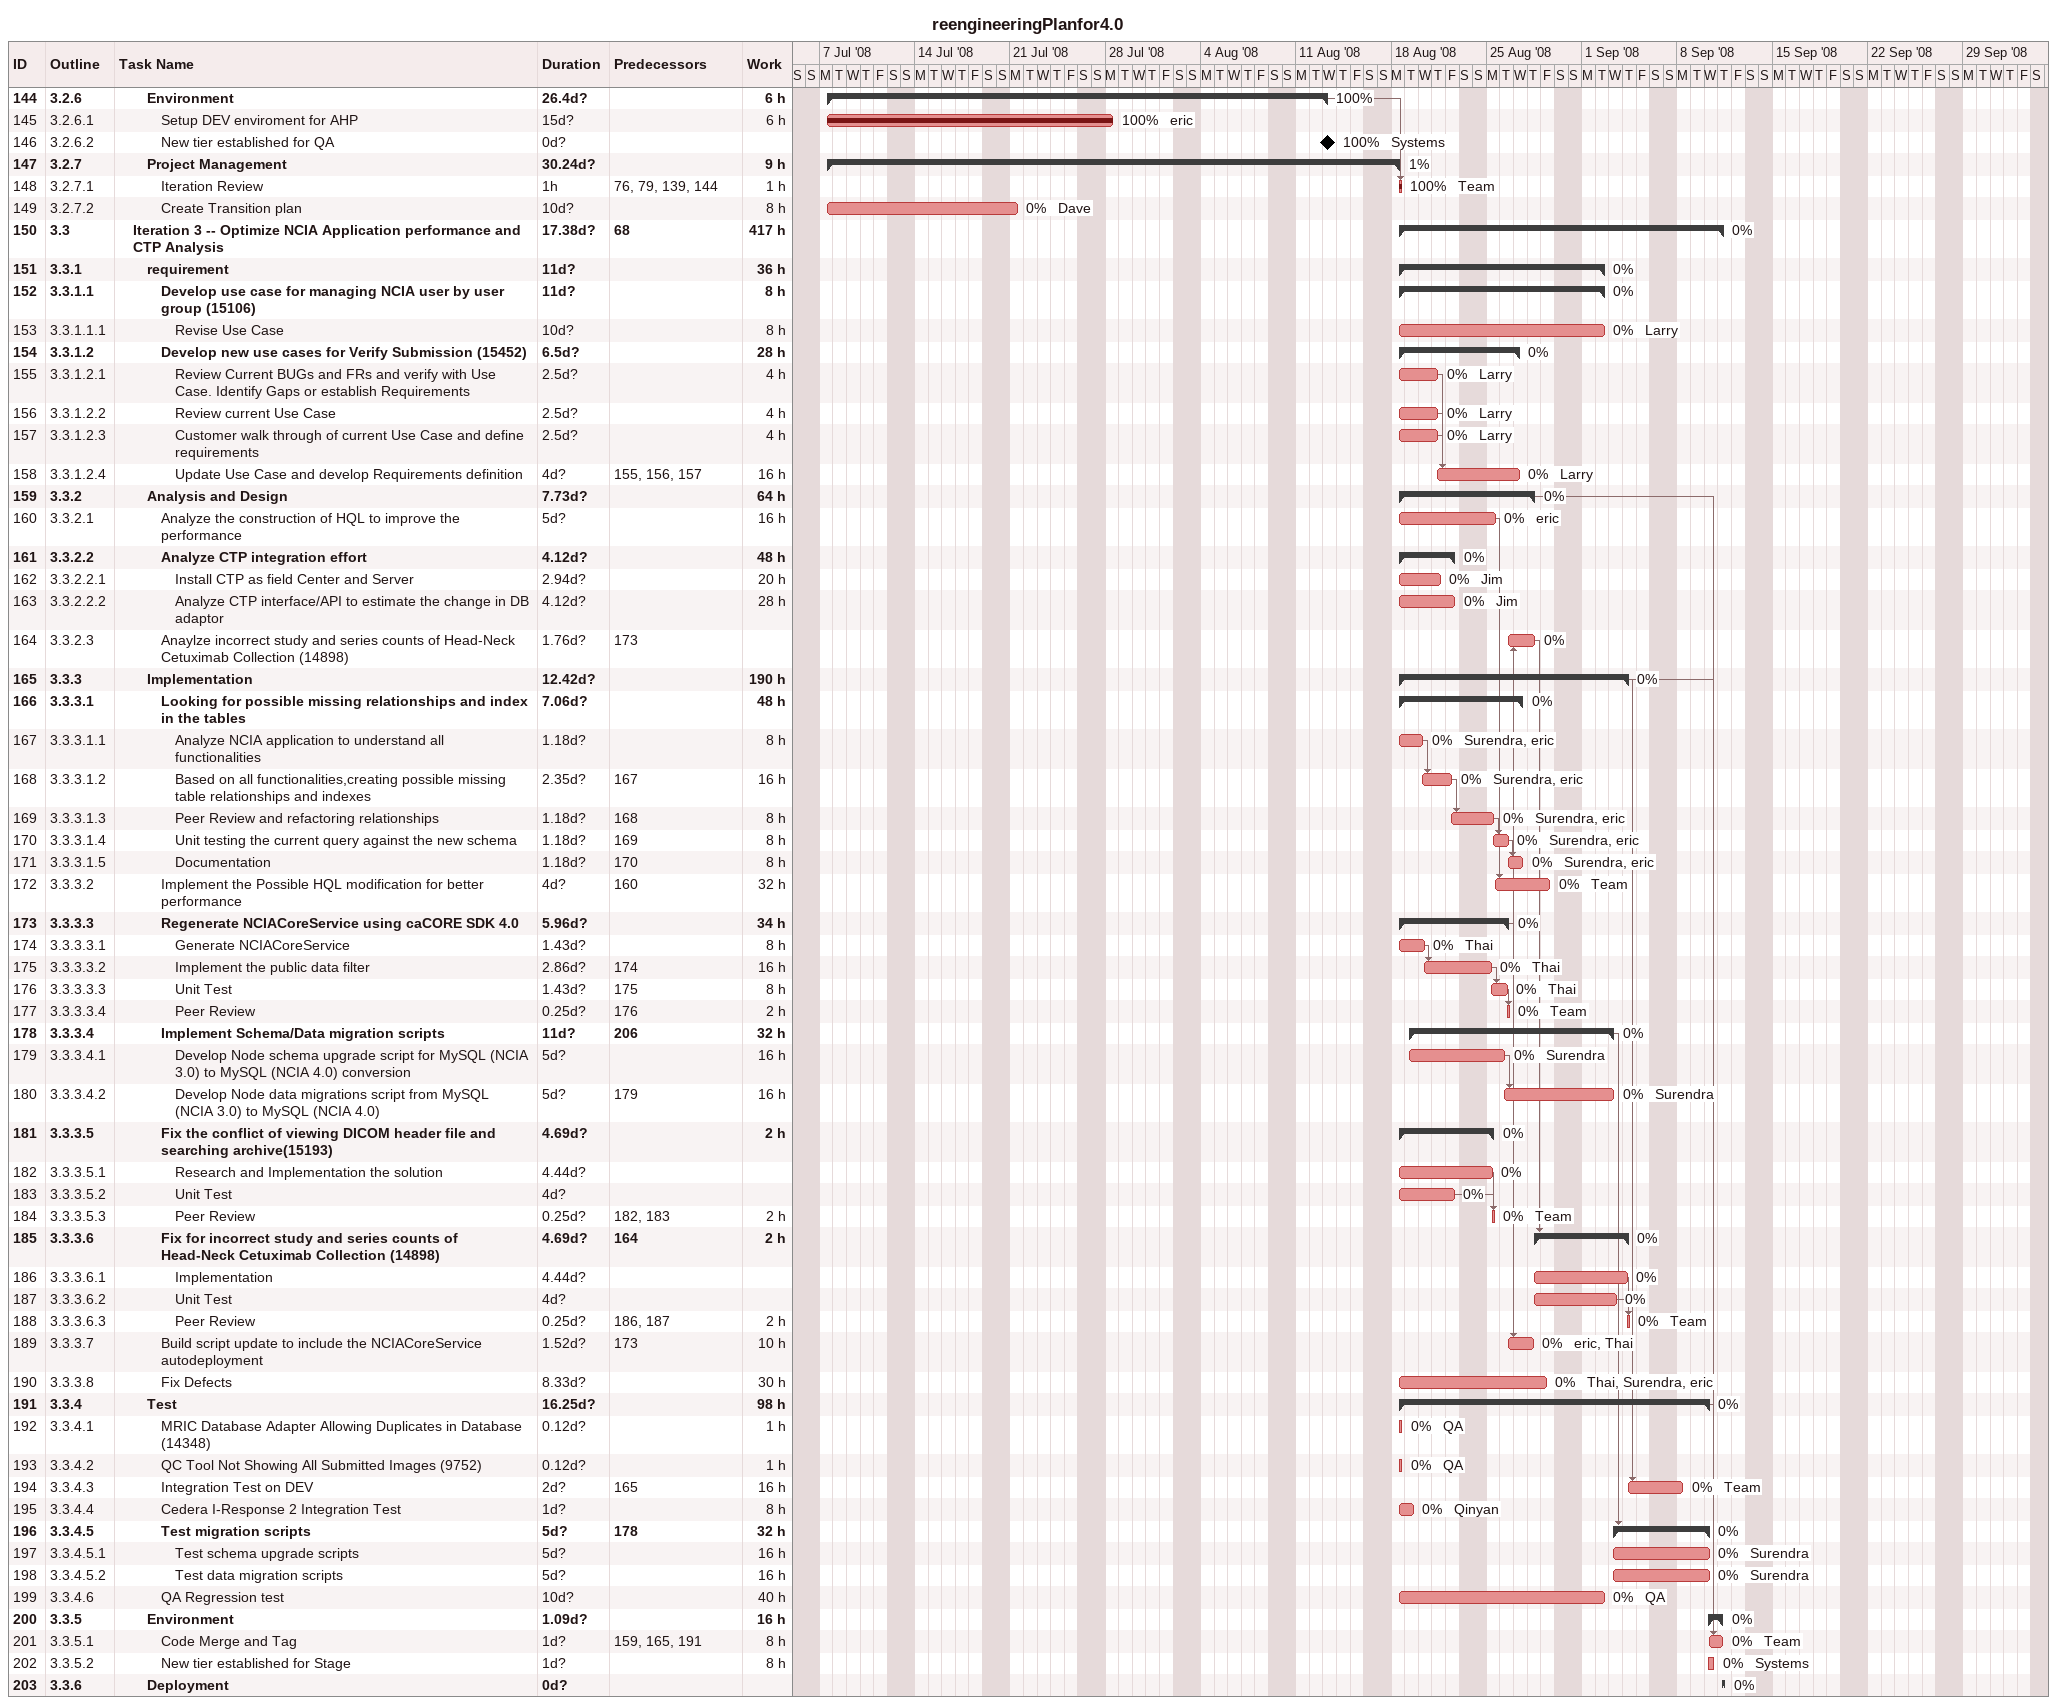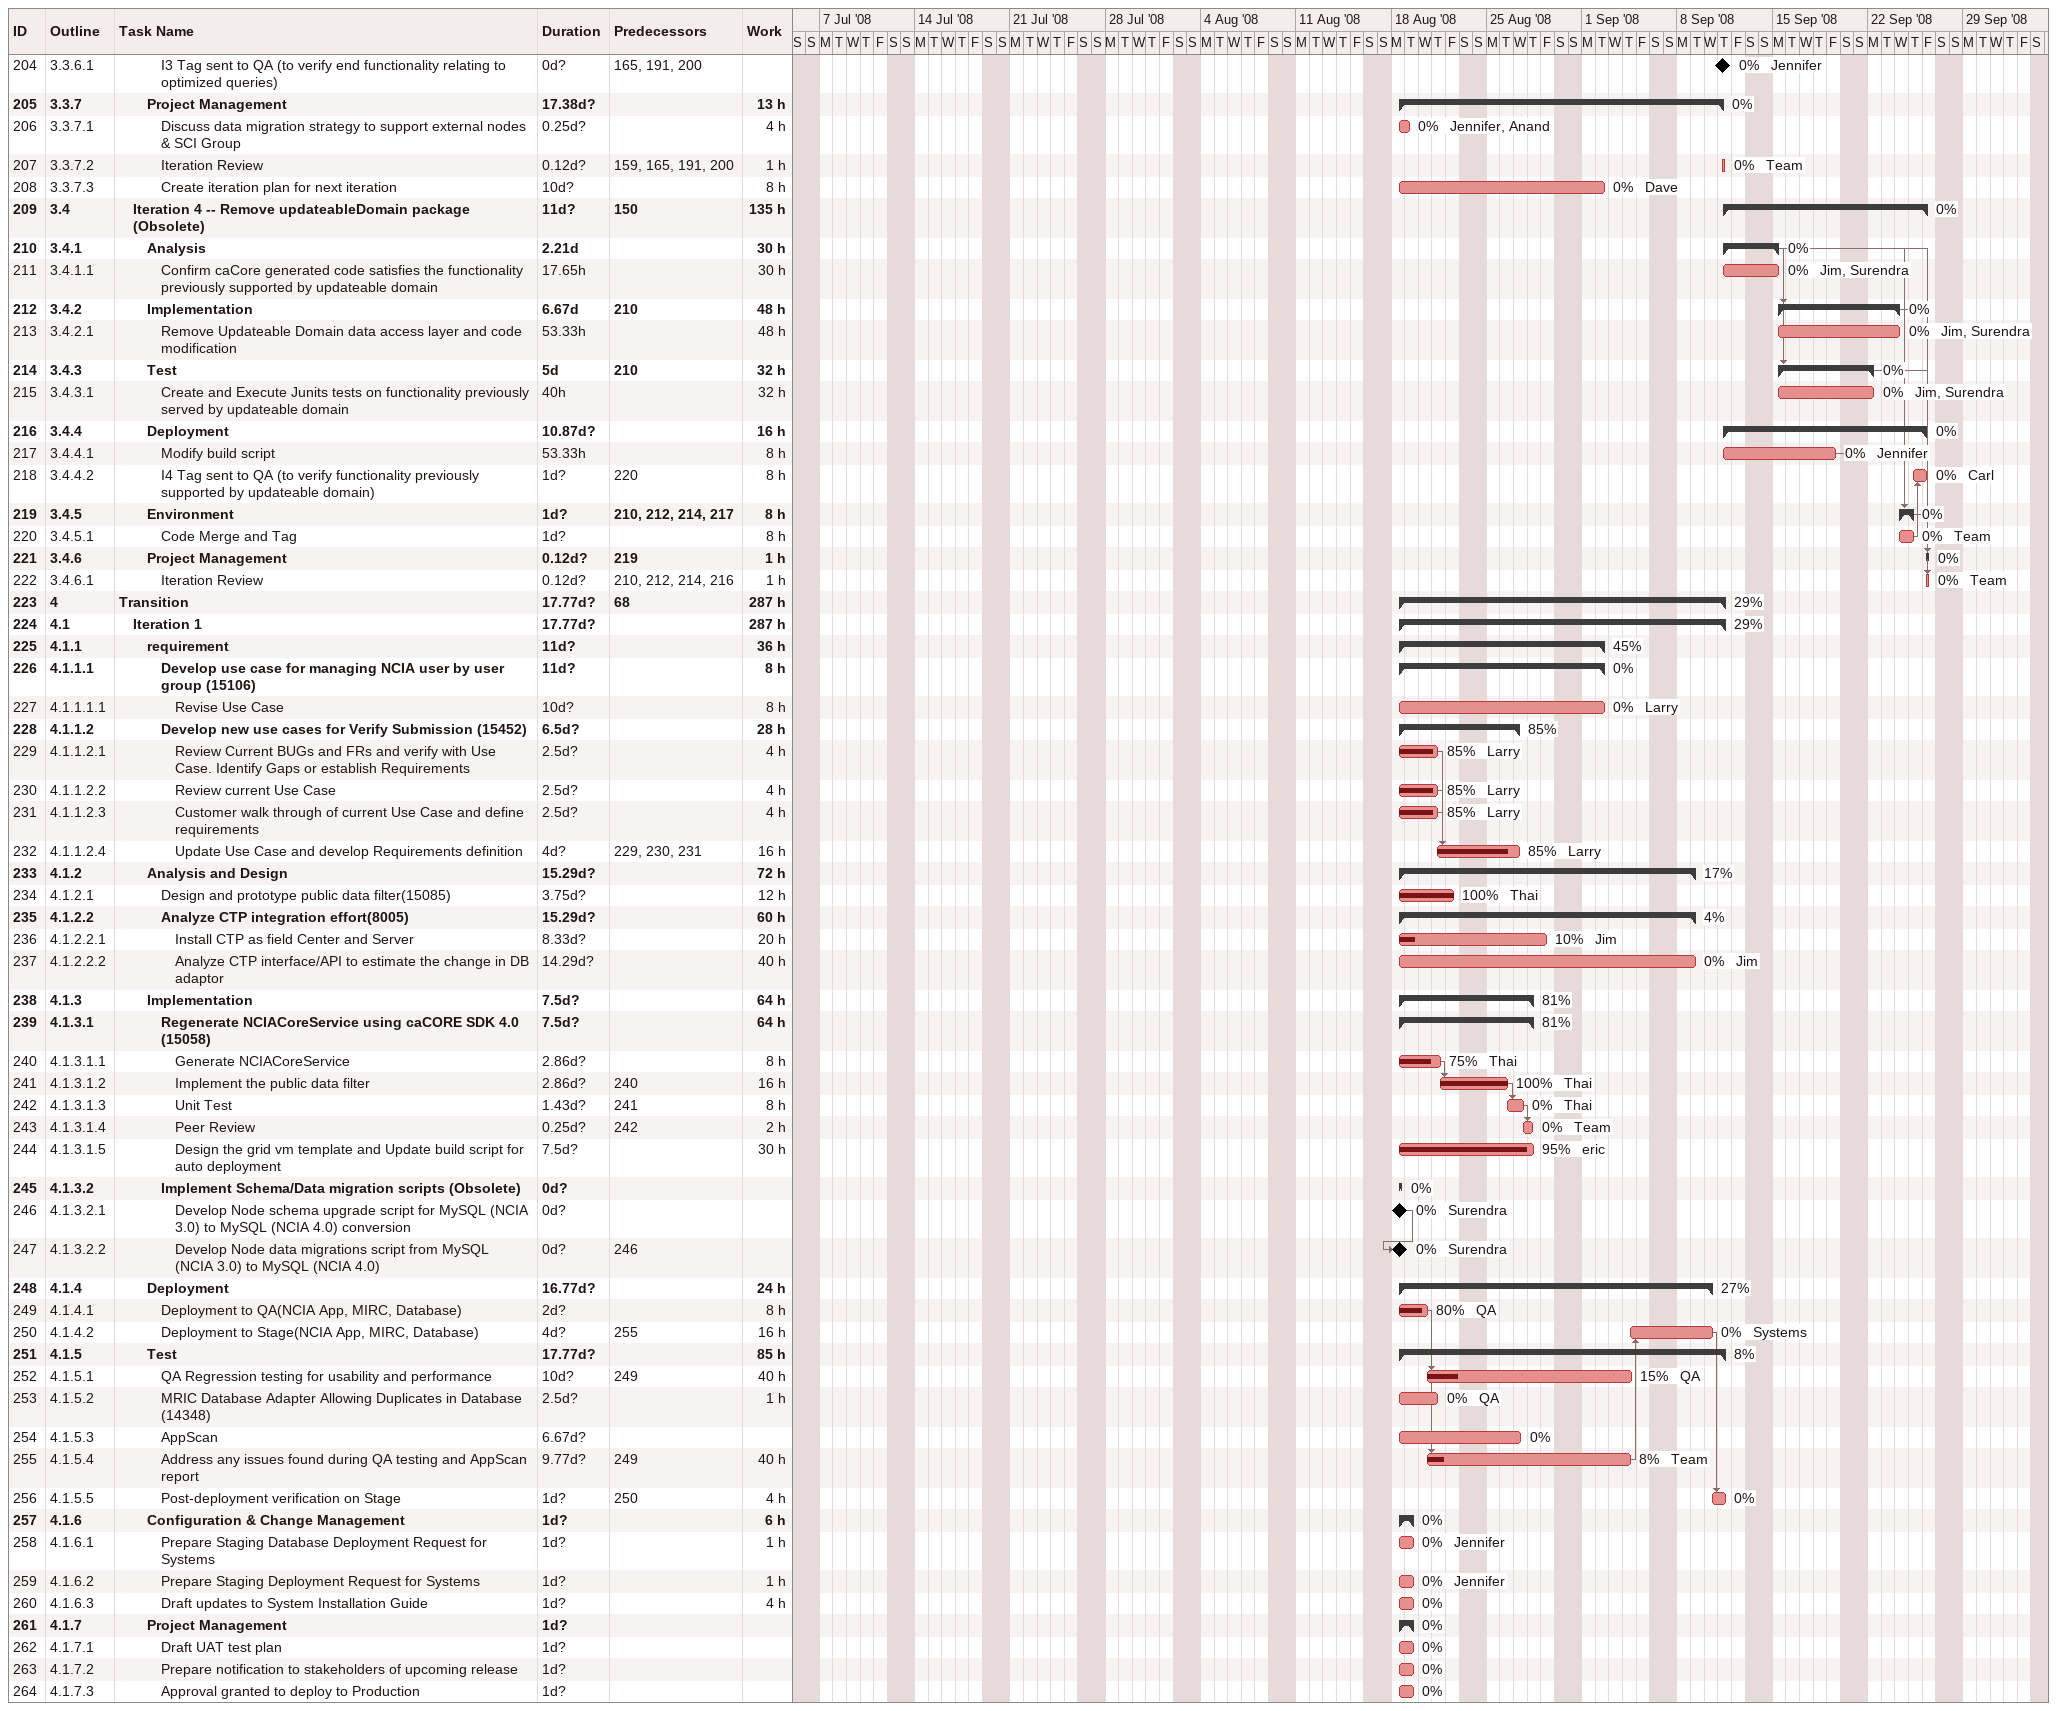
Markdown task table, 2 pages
reengineeringPlanfor4.0

| ID | WBS | Task | Duration | Start | Finish | Predecessors | Resources | % complete | Work (h) |
|---|---|---|---|---|---|---|---|---|---|
| 144 | 3.2.6 | **Environment** | 26.4d? | 2008-07-07 | 2008-08-13 |  |  | 100 | 6 |
| 145 | 3.2.6.1 | Setup DEV enviroment for AHP | 15d? | 2008-07-07 | 2008-07-28 |  | eric | 100 | 6 |
| 146 | 3.2.6.2 | New tier established for QA | 0d? | 2008-08-13 | 2008-08-13 |  | Systems | 100 |  |
| 147 | 3.2.7 | **Project Management** | 30.24d? | 2008-07-07 | 2008-08-18 |  |  | 1 | 9 |
| 148 | 3.2.7.1 | Iteration Review | 1h | 2008-08-18 | 2008-08-18 | 76, 79, 139, 144 | Team | 100 | 1 |
| 149 | 3.2.7.2 | Create Transition plan | 10d? | 2008-07-07 | 2008-07-21 |  | Dave | 0 | 8 |
| 150 | 3.3 | **Iteration 3 -- Optimize NCIA Application performance and CTP Analysis** | 17.38d? | 2008-08-18 | 2008-09-11 | 68 |  | 0 | 417 |
| 151 | 3.3.1 | **requirement** | 11d? | 2008-08-18 | 2008-09-02 |  |  | 0 | 36 |
| 152 | 3.3.1.1 | **Develop use case for managing NCIA user by user group (15106)** | 11d? | 2008-08-18 | 2008-09-02 |  |  | 0 | 8 |
| 153 | 3.3.1.1.1 | Revise Use Case | 10d? | 2008-08-18 | 2008-09-02 |  | Larry | 0 | 8 |
| 154 | 3.3.1.2 | **Develop new use cases for Verify Submission (15452)** | 6.5d? | 2008-08-18 | 2008-08-27 |  |  | 0 | 28 |
| 155 | 3.3.1.2.1 | Review Current BUGs and FRs and verify with Use Case. Identify Gaps or establish Requirements | 2.5d? | 2008-08-18 | 2008-08-21 |  | Larry | 0 | 4 |
| 156 | 3.3.1.2.2 | Review current Use Case | 2.5d? | 2008-08-18 | 2008-08-21 |  | Larry | 0 | 4 |
| 157 | 3.3.1.2.3 | Customer walk through of current Use Case and define requirements | 2.5d? | 2008-08-18 | 2008-08-21 |  | Larry | 0 | 4 |
| 158 | 3.3.1.2.4 | Update Use Case and develop Requirements definition | 4d? | 2008-08-21 | 2008-08-27 | 155, 156, 157 | Larry | 0 | 16 |
| 159 | 3.3.2 | **Analysis and Design** | 7.73d? | 2008-08-18 | 2008-08-28 |  |  | 0 | 64 |
| 160 | 3.3.2.1 | Analyze the construction of HQL to improve the performance | 5d? | 2008-08-18 | 2008-08-25 |  | eric | 0 | 16 |
| 161 | 3.3.2.2 | **Analyze CTP integration effort** | 4.12d? | 2008-08-18 | 2008-08-22 |  |  | 0 | 48 |
| 162 | 3.3.2.2.1 | Install CTP as field Center and Server | 2.94d? | 2008-08-18 | 2008-08-21 |  | Jim | 0 | 20 |
| 163 | 3.3.2.2.2 | Analyze CTP interface/API to estimate the change in DB adaptor | 4.12d? | 2008-08-18 | 2008-08-22 |  | Jim | 0 | 28 |
| 164 | 3.3.2.3 | Anaylze incorrect study and series counts of Head-Neck Cetuximab Collection (14898) | 1.76d? | 2008-08-26 | 2008-08-28 | 173 |  | 0 |  |
| 165 | 3.3.3 | **Implementation** | 12.42d? | 2008-08-18 | 2008-09-04 |  |  | 0 | 190 |
| 166 | 3.3.3.1 | **Looking for possible missing relationships and index in the tables** | 7.06d? | 2008-08-18 | 2008-08-27 |  |  | 0 | 48 |
| 167 | 3.3.3.1.1 | Analyze NCIA application to understand all functionalities | 1.18d? | 2008-08-18 | 2008-08-20 |  | Surendra, eric | 0 | 8 |
| 168 | 3.3.3.1.2 | Based on all functionalities,creating possible missing table relationships and indexes | 2.35d? | 2008-08-20 | 2008-08-22 | 167 | Surendra, eric | 0 | 16 |
| 169 | 3.3.3.1.3 | Peer Review and refactoring relationships | 1.18d? | 2008-08-22 | 2008-08-25 | 168 | Surendra, eric | 0 | 8 |
| 170 | 3.3.3.1.4 | Unit testing the current query against the new schema | 1.18d? | 2008-08-25 | 2008-08-26 | 169 | Surendra, eric | 0 | 8 |
| 171 | 3.3.3.1.5 | Documentation | 1.18d? | 2008-08-26 | 2008-08-27 | 170 | Surendra, eric | 0 | 8 |
| 172 | 3.3.3.2 | Implement the Possible HQL modification for better performance | 4d? | 2008-08-25 | 2008-08-29 | 160 | Team | 0 | 32 |
| 173 | 3.3.3.3 | **Regenerate NCIACoreService using caCORE SDK 4.0** | 5.96d? | 2008-08-18 | 2008-08-26 |  |  | 0 | 34 |
| 174 | 3.3.3.3.1 | Generate NCIACoreService | 1.43d? | 2008-08-18 | 2008-08-20 |  | Thai | 0 | 8 |
| 175 | 3.3.3.3.2 | Implement the public data filter | 2.86d? | 2008-08-20 | 2008-08-25 | 174 | Thai | 0 | 16 |
| 176 | 3.3.3.3.3 | Unit Test | 1.43d? | 2008-08-25 | 2008-08-26 | 175 | Thai | 0 | 8 |
| 177 | 3.3.3.3.4 | Peer Review | 0.25d? | 2008-08-26 | 2008-08-26 | 176 | Team | 0 | 2 |
| 178 | 3.3.3.4 | **Implement Schema/Data migration scripts** | 11d? | 2008-08-19 | 2008-09-03 | 206 |  | 0 | 32 |
| 179 | 3.3.3.4.1 | Develop Node schema upgrade script for MySQL (NCIA 3.0) to MySQL (NCIA 4.0) conversion | 5d? | 2008-08-19 | 2008-08-26 |  | Surendra | 0 | 16 |
| 180 | 3.3.3.4.2 | Develop Node data migrations script from MySQL (NCIA 3.0) to MySQL (NCIA 4.0) | 5d? | 2008-08-26 | 2008-09-03 | 179 | Surendra | 0 | 16 |
| 181 | 3.3.3.5 | **Fix the conflict of viewing DICOM header file and searching archive(15193)** | 4.69d? | 2008-08-18 | 2008-08-25 |  |  | 0 | 2 |
| 182 | 3.3.3.5.1 | Research and Implementation the solution | 4.44d? | 2008-08-18 | 2008-08-25 |  |  | 0 |  |
| 183 | 3.3.3.5.2 | Unit Test | 4d? | 2008-08-18 | 2008-08-22 |  |  | 0 |  |
| 184 | 3.3.3.5.3 | Peer Review | 0.25d? | 2008-08-25 | 2008-08-25 | 182, 183 | Team | 0 | 2 |
| 185 | 3.3.3.6 | **Fix for incorrect study and series counts of Head-Neck Cetuximab Collection (14898)** | 4.69d? | 2008-08-28 | 2008-09-04 | 164 |  | 0 | 2 |
| 186 | 3.3.3.6.1 | Implementation | 4.44d? | 2008-08-28 | 2008-09-04 |  |  | 0 |  |
| 187 | 3.3.3.6.2 | Unit Test | 4d? | 2008-08-28 | 2008-09-03 |  |  | 0 |  |
| 188 | 3.3.3.6.3 | Peer Review | 0.25d? | 2008-09-04 | 2008-09-04 | 186, 187 | Team | 0 | 2 |
| 189 | 3.3.3.7 | Build script update to include the NCIACoreService autodeployment | 1.52d? | 2008-08-26 | 2008-08-28 | 173 | eric, Thai | 0 | 10 |
| 190 | 3.3.3.8 | Fix Defects | 8.33d? | 2008-08-18 | 2008-08-29 |  | Thai, Surendra, eric | 0 | 30 |
| 191 | 3.3.4 | **Test** | 16.25d? | 2008-08-18 | 2008-09-10 |  |  | 0 | 98 |
| 192 | 3.3.4.1 | MRIC Database Adapter Allowing Duplicates in Database (14348) | 0.12d? | 2008-08-18 | 2008-08-18 |  | QA | 0 | 1 |
| 193 | 3.3.4.2 | QC Tool Not Showing All Submitted Images (9752) | 0.12d? | 2008-08-18 | 2008-08-18 |  | QA | 0 | 1 |
| 194 | 3.3.4.3 | Integration Test on DEV | 2d? | 2008-09-04 | 2008-09-08 | 165 | Team | 0 | 16 |
| 195 | 3.3.4.4 | Cedera I-Response 2 Integration Test | 1d? | 2008-08-18 | 2008-08-19 |  | Qinyan | 0 | 8 |
| 196 | 3.3.4.5 | **Test migration scripts** | 5d? | 2008-09-03 | 2008-09-10 | 178 |  | 0 | 32 |
| 197 | 3.3.4.5.1 | Test schema upgrade scripts | 5d? | 2008-09-03 | 2008-09-10 |  | Surendra | 0 | 16 |
| 198 | 3.3.4.5.2 | Test data migration scripts | 5d? | 2008-09-03 | 2008-09-10 |  | Surendra | 0 | 16 |
| 199 | 3.3.4.6 | QA Regression test | 10d? | 2008-08-18 | 2008-09-02 |  | QA | 0 | 40 |
| 200 | 3.3.5 | **Environment** | 1.09d? | 2008-09-10 | 2008-09-11 |  |  | 0 | 16 |
| 201 | 3.3.5.1 | Code Merge and Tag | 1d? | 2008-09-10 | 2008-09-11 | 159, 165, 191 | Team | 0 | 8 |
| 202 | 3.3.5.2 | New tier established for Stage | 1d? | 2008-09-10 | 2008-09-10 |  | Systems | 0 | 8 |
| 203 | 3.3.6 | **Deployment** | 0d? | 2008-09-11 | 2008-09-11 |  |  | 0 |  |
| 204 | 3.3.6.1 | I3 Tag sent to QA (to verify end functionality relating to optimized queries) | 0d? | 2008-09-11 | 2008-09-11 | 165, 191, 200 | Jennifer | 0 |  |
| 205 | 3.3.7 | **Project Management** | 17.38d? | 2008-08-18 | 2008-09-11 |  |  | 0 | 13 |
| 206 | 3.3.7.1 | Discuss data migration strategy to support external nodes & SCI Group | 0.25d? | 2008-08-18 | 2008-08-19 |  | Jennifer, Anand | 0 | 4 |
| 207 | 3.3.7.2 | Iteration Review | 0.12d? | 2008-09-11 | 2008-09-11 | 159, 165, 191, 200 | Team | 0 | 1 |
| 208 | 3.3.7.3 | Create iteration plan for next iteration | 10d? | 2008-08-18 | 2008-09-02 |  | Dave | 0 | 8 |
| 209 | 3.4 | **Iteration 4 -- Remove updateableDomain package (Obsolete)** | 11d? | 2008-09-11 | 2008-09-26 | 150 |  | 0 | 135 |
| 210 | 3.4.1 | **Analysis** | 2.21d | 2008-09-11 | 2008-09-15 |  |  | 0 | 30 |
| 211 | 3.4.1.1 | Confirm caCore generated code satisfies the functionality previously supported by updateable domain | 17.65h | 2008-09-11 | 2008-09-15 |  | Jim, Surendra | 0 | 30 |
| 212 | 3.4.2 | **Implementation** | 6.67d | 2008-09-15 | 2008-09-24 | 210 |  | 0 | 48 |
| 213 | 3.4.2.1 | Remove Updateable Domain data access layer and code modification | 53.33h | 2008-09-15 | 2008-09-24 |  | Jim, Surendra | 0 | 48 |
| 214 | 3.4.3 | **Test** | 5d | 2008-09-15 | 2008-09-22 | 210 |  | 0 | 32 |
| 215 | 3.4.3.1 | Create and Execute Junits tests on functionality previously served by updateable domain | 40h | 2008-09-15 | 2008-09-22 |  | Jim, Surendra | 0 | 32 |
| 216 | 3.4.4 | **Deployment** | 10.87d? | 2008-09-11 | 2008-09-26 |  |  | 0 | 16 |
| 217 | 3.4.4.1 | Modify build script | 53.33h | 2008-09-11 | 2008-09-19 |  | Jennifer | 0 | 8 |
| 218 | 3.4.4.2 | I4 Tag sent to QA (to verify functionality previously supported by updateable domain) | 1d? | 2008-09-25 | 2008-09-26 | 220 | Carl | 0 | 8 |
| 219 | 3.4.5 | **Environment** | 1d? | 2008-09-24 | 2008-09-25 | 210, 212, 214, 217 |  | 0 | 8 |
| 220 | 3.4.5.1 | Code Merge and Tag | 1d? | 2008-09-24 | 2008-09-25 |  | Team | 0 | 8 |
| 221 | 3.4.6 | **Project Management** | 0.12d? | 2008-09-26 | 2008-09-26 | 219 |  | 0 | 1 |
| 222 | 3.4.6.1 | Iteration Review | 0.12d? | 2008-09-26 | 2008-09-26 | 210, 212, 214, 216 | Team | 0 | 1 |
| 223 | 4 | **Transition** | 17.77d? | 2008-08-18 | 2008-09-11 | 68 |  | 29 | 287 |
| 224 | 4.1 | **Iteration 1** | 17.77d? | 2008-08-18 | 2008-09-11 |  |  | 29 | 287 |
| 225 | 4.1.1 | **requirement** | 11d? | 2008-08-18 | 2008-09-02 |  |  | 45 | 36 |
| 226 | 4.1.1.1 | **Develop use case for managing NCIA user by user group (15106)** | 11d? | 2008-08-18 | 2008-09-02 |  |  | 0 | 8 |
| 227 | 4.1.1.1.1 | Revise Use Case | 10d? | 2008-08-18 | 2008-09-02 |  | Larry | 0 | 8 |
| 228 | 4.1.1.2 | **Develop new use cases for Verify Submission (15452)** | 6.5d? | 2008-08-18 | 2008-08-27 |  |  | 85 | 28 |
| 229 | 4.1.1.2.1 | Review Current BUGs and FRs and verify with Use Case. Identify Gaps or establish Requirements | 2.5d? | 2008-08-18 | 2008-08-21 |  | Larry | 85 | 4 |
| 230 | 4.1.1.2.2 | Review current Use Case | 2.5d? | 2008-08-18 | 2008-08-21 |  | Larry | 85 | 4 |
| 231 | 4.1.1.2.3 | Customer walk through of current Use Case and define requirements | 2.5d? | 2008-08-18 | 2008-08-21 |  | Larry | 85 | 4 |
| 232 | 4.1.1.2.4 | Update Use Case and develop Requirements definition | 4d? | 2008-08-21 | 2008-08-27 | 229, 230, 231 | Larry | 85 | 16 |
| 233 | 4.1.2 | **Analysis and Design** | 15.29d? | 2008-08-18 | 2008-09-09 |  |  | 17 | 72 |
| 234 | 4.1.2.1 | Design and prototype public data filter(15085) | 3.75d? | 2008-08-18 | 2008-08-22 |  | Thai | 100 | 12 |
| 235 | 4.1.2.2 | **Analyze CTP integration effort(8005)** | 15.29d? | 2008-08-18 | 2008-09-09 |  |  | 4 | 60 |
| 236 | 4.1.2.2.1 | Install CTP as field Center and Server | 8.33d? | 2008-08-18 | 2008-08-29 |  | Jim | 10 | 20 |
| 237 | 4.1.2.2.2 | Analyze CTP interface/API to estimate the change in DB adaptor | 14.29d? | 2008-08-18 | 2008-09-09 |  | Jim | 0 | 40 |
| 238 | 4.1.3 | **Implementation** | 7.5d? | 2008-08-18 | 2008-08-28 |  |  | 81 | 64 |
| 239 | 4.1.3.1 | **Regenerate NCIACoreService using caCORE SDK 4.0 (15058)** | 7.5d? | 2008-08-18 | 2008-08-28 |  |  | 81 | 64 |
| 240 | 4.1.3.1.1 | Generate NCIACoreService | 2.86d? | 2008-08-18 | 2008-08-21 |  | Thai | 75 | 8 |
| 241 | 4.1.3.1.2 | Implement the public data filter | 2.86d? | 2008-08-21 | 2008-08-26 | 240 | Thai | 100 | 16 |
| 242 | 4.1.3.1.3 | Unit Test | 1.43d? | 2008-08-26 | 2008-08-27 | 241 | Thai | 0 | 8 |
| 243 | 4.1.3.1.4 | Peer Review | 0.25d? | 2008-08-27 | 2008-08-28 | 242 | Team | 0 | 2 |
| 244 | 4.1.3.1.5 | Design the grid vm template and Update build script for auto deployment | 7.5d? | 2008-08-18 | 2008-08-28 |  | eric | 95 | 30 |
| 245 | 4.1.3.2 | **Implement Schema/Data migration scripts (Obsolete)** | 0d? | 2008-08-18 | 2008-08-18 |  |  | 0 |  |
| 246 | 4.1.3.2.1 | Develop Node schema upgrade script for MySQL (NCIA 3.0) to MySQL (NCIA 4.0) conversion | 0d? | 2008-08-18 | 2008-08-18 |  | Surendra | 0 |  |
| 247 | 4.1.3.2.2 | Develop Node data migrations script from MySQL (NCIA 3.0) to MySQL (NCIA 4.0) | 0d? | 2008-08-18 | 2008-08-18 | 246 | Surendra | 0 |  |
| 248 | 4.1.4 | **Deployment** | 16.77d? | 2008-08-18 | 2008-09-10 |  |  | 27 | 24 |
| 249 | 4.1.4.1 | Deployment to QA(NCIA App, MIRC, Database) | 2d? | 2008-08-18 | 2008-08-20 |  | QA | 80 | 8 |
| 250 | 4.1.4.2 | Deployment to Stage(NCIA App, MIRC, Database) | 4d? | 2008-09-04 | 2008-09-10 | 255 | Systems | 0 | 16 |
| 251 | 4.1.5 | **Test** | 17.77d? | 2008-08-18 | 2008-09-11 |  |  | 8 | 85 |
| 252 | 4.1.5.1 | QA Regression testing for usability and performance | 10d? | 2008-08-20 | 2008-09-04 | 249 | QA | 15 | 40 |
| 253 | 4.1.5.2 | MRIC Database Adapter Allowing Duplicates in Database (14348) | 2.5d? | 2008-08-18 | 2008-08-21 |  | QA | 0 | 1 |
| 254 | 4.1.5.3 | AppScan | 6.67d? | 2008-08-18 | 2008-08-27 |  |  | 0 |  |
| 255 | 4.1.5.4 | Address any issues found during QA testing and AppScan report | 9.77d? | 2008-08-20 | 2008-09-04 | 249 | Team | 8 | 40 |
| 256 | 4.1.5.5 | Post-deployment verification on Stage | 1d? | 2008-09-10 | 2008-09-11 | 250 |  | 0 | 4 |
| 257 | 4.1.6 | **Configuration & Change Management** | 1d? | 2008-08-18 | 2008-08-19 |  |  | 0 | 6 |
| 258 | 4.1.6.1 | Prepare Staging Database Deployment Request for Systems | 1d? | 2008-08-18 | 2008-08-19 |  | Jennifer | 0 | 1 |
| 259 | 4.1.6.2 | Prepare Staging Deployment Request for Systems | 1d? | 2008-08-18 | 2008-08-19 |  | Jennifer | 0 | 1 |
| 260 | 4.1.6.3 | Draft updates to System Installation Guide | 1d? | 2008-08-18 | 2008-08-19 |  |  | 0 | 4 |
| 261 | 4.1.7 | **Project Management** | 1d? | 2008-08-18 | 2008-08-19 |  |  | 0 |  |
| 262 | 4.1.7.1 | Draft UAT test plan | 1d? | 2008-08-18 | 2008-08-19 |  |  | 0 |  |
| 263 | 4.1.7.2 | Prepare notification to stakeholders of upcoming release | 1d? | 2008-08-18 | 2008-08-19 |  |  | 0 |  |
| 264 | 4.1.7.3 | Approval granted to deploy to Production | 1d? | 2008-08-18 | 2008-08-19 |  |  | 0 |  |
